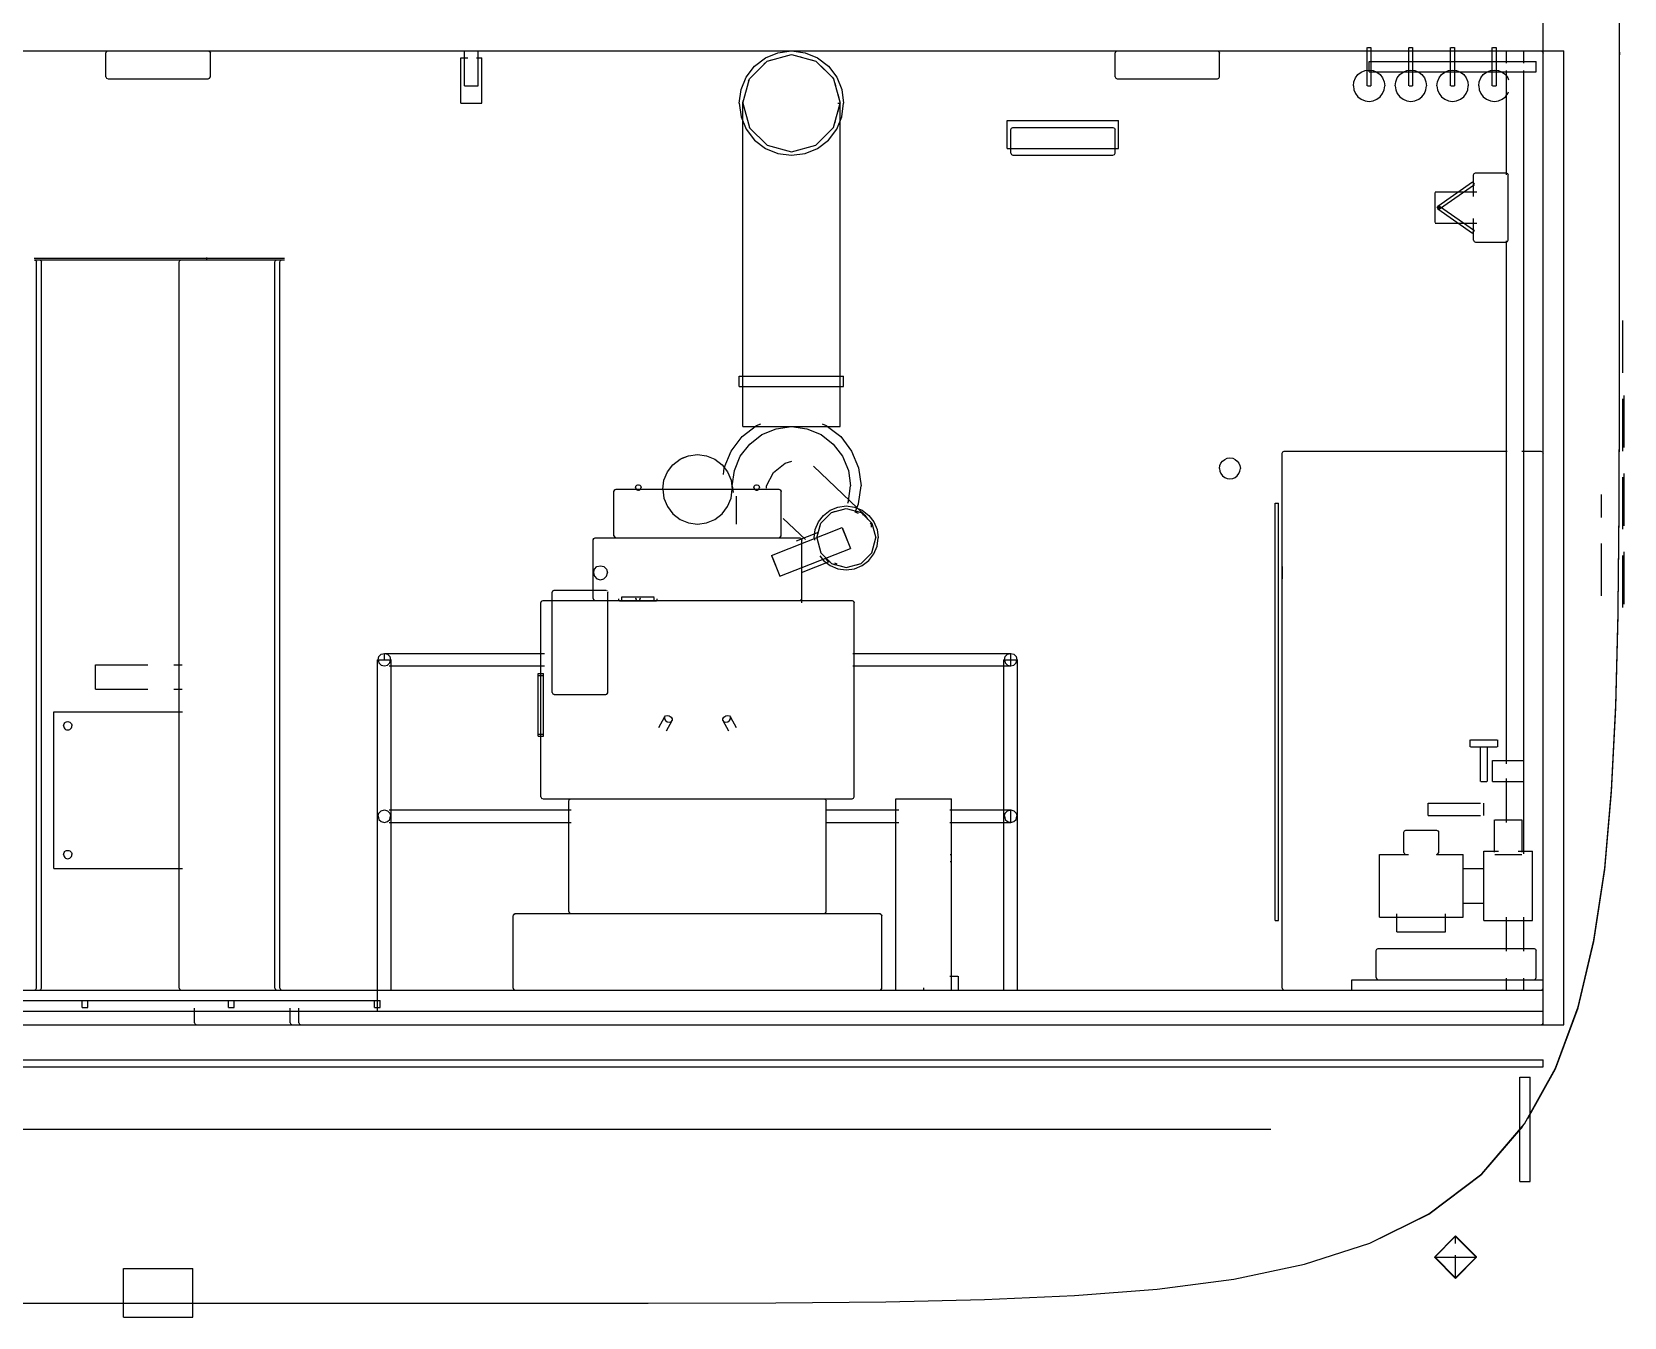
# Model space of a CAD drawing. Extents: x 5 to 836, y 5 to 589.
# Drawn here: x 295.7 to 387.3, y 129.2 to 203.1 of the extents above; entities that cross this region are included whole.
import ezdxf

# ---------------------------------------------------------------- set-up
doc = ezdxf.new("R2010")
doc.units = 0
doc.linetypes.add('DASHED', pattern=[4.5, 3, -1.5])
for name, color, linetype in [('CUT', 7, 'CONTINUOUS'), ('DETAIL', 8, 'CONTINUOUS'), ('MARKING', 4, 'DASHED'), ('OUTLINE', 7, 'CONTINUOUS')]:
    doc.layers.add(name, color=color, linetype=linetype)

msp = doc.modelspace()

# ---------------------------------------------------------------- linework, layer by layer
at = {"layer": 'CUT'}
for p, q in [((387, 191.23), (387, 216)), ((382.6, 146), (382.6, 209.6)), ((222.2, 202), (383.8, 202)), ((336.98, 200.4), (338, 201.42)), ((338, 201.42), (339.4, 201.8)), ((339.4, 201.8), (340.8, 201.42)), ((340.8, 201.42), (341.83, 200.4)), ((383.8, 146), (383.8, 202)), ((336.6, 199), (336.98, 200.4)), ((341.82, 200.4), (342.2, 199)), ((336.6, 199), (336.98, 197.6)), ((341.82, 197.6), (342.2, 199)), ((336.97, 197.6), (338, 196.58)), ((340.8, 196.58), (341.82, 197.6)), ((352, 197.48), (352.04, 197.56)), ((352, 196.12), (352, 197.48)), ((352.04, 197.56), (352.12, 197.6)), ((352.12, 197.6), (357.88, 197.6)), ((357.88, 197.6), (357.96, 197.56)), ((357.96, 197.56), (358, 197.48)), ((358, 196.12), (358, 197.48)), ((338, 196.58), (339.4, 196.2)), ((339.4, 196.2), (340.8, 196.58)), ((352, 196.12), (352.04, 196.04)), ((352.04, 196.04), (352.12, 196)), ((352.12, 196), (357.88, 196)), ((357.88, 196), (357.96, 196.04)), ((357.96, 196.04), (358, 196.12)), ((386.99, 182.56), (387, 191.23)), ((386.97, 175.65), (386.99, 182.56)), ((332.59, 178.21), (333, 178.53)), ((333, 178.53), (333.16, 178.6)), ((333.16, 178.6), (333.48, 178.73)), ((333.48, 178.73), (334, 178.8)), ((334, 178.8), (334.52, 178.73)), ((334.52, 178.73), (335, 178.53)), ((335, 178.53), (335.41, 178.21)), ((332.07, 177.32), (332.27, 177.8)), ((332.27, 177.8), (332.59, 178.21)), ((335.41, 178.21), (335.73, 177.8)), ((335.73, 177.8), (335.93, 177.32)), ((329.2, 174.12), (329.2, 176.68)), ((329.21, 176.71), (329.24, 176.76)), ((329.26, 176.78), (329.32, 176.8)), ((329.32, 176.8), (338.68, 176.8)), ((330.44, 176.9), (330.45, 176.85)), ((330.45, 176.93), (330.46, 176.98)), ((330.46, 176.82), (330.5, 176.78)), ((330.48, 177), (330.52, 177.04)), ((330.52, 176.76), (330.57, 176.75)), ((330.55, 177.05), (330.6, 177.06)), ((330.6, 176.74), (330.65, 176.75)), ((330.63, 177.05), (330.68, 177.04)), ((330.68, 176.76), (330.72, 176.8)), ((330.7, 177.02), (330.74, 176.98)), ((330.74, 176.82), (330.75, 176.87)), ((330.75, 176.95), (330.76, 176.9)), ((332, 176.8), (332.07, 177.32)), ((332, 176.8), (332.07, 176.28)), ((335.93, 177.32), (336, 176.8)), ((335.93, 176.28), (336, 176.8)), ((337.24, 176.9), (337.25, 176.85)), ((337.25, 176.93), (337.26, 176.98)), ((337.26, 176.82), (337.3, 176.78)), ((337.28, 177), (337.32, 177.04)), ((337.32, 176.76), (337.37, 176.75)), ((337.35, 177.05), (337.4, 177.06)), ((337.4, 176.74), (337.45, 176.75)), ((337.43, 177.05), (337.48, 177.04)), ((337.48, 176.76), (337.52, 176.8)), ((337.5, 177.02), (337.54, 176.98)), ((337.54, 176.82), (337.55, 176.87)), ((337.55, 176.95), (337.56, 176.9)), ((338.71, 176.79), (338.76, 176.76)), ((338.78, 176.74), (338.8, 176.68)), ((338.8, 174.12), (338.8, 176.68)), ((332.07, 176.28), (332.27, 175.8)), ((332.27, 175.8), (332.59, 175.39)), ((335.41, 175.39), (335.73, 175.8)), ((335.73, 175.8), (335.93, 176.28)), ((336.25, 174.8), (336.25, 176.4)), ((332.59, 175.39), (333, 175.07)), ((333, 175.07), (333.48, 174.87)), ((333.48, 174.87), (334, 174.8)), ((334, 174.8), (334.52, 174.87)), ((334.52, 174.87), (335, 175.07)), ((335, 175.07), (335.41, 175.39)), ((340.85, 174), (341.08, 174.85)), ((341.08, 174.85), (341.7, 175.47)), ((341.7, 175.47), (342.55, 175.7)), ((342.55, 175.7), (343.4, 175.47)), ((343.4, 175.47), (344.02, 174.85)), ((344.02, 174.85), (344.25, 174)), ((386.91, 170), (386.97, 175.65)), ((328.01, 173.91), (328.04, 173.96)), ((328.07, 173.98), (328.12, 174)), ((328.12, 174), (339.88, 174)), ((329.2, 174.12), (329.22, 174.06)), ((329.24, 174.04), (329.29, 174.01)), ((338.26, 173), (342.31, 174.6)), ((338.68, 174), (338.74, 174.02)), ((338.76, 174.04), (338.79, 174.09)), ((339.91, 173.99), (339.96, 173.96)), ((339.98, 173.93), (340, 173.88)), ((340.85, 174), (341.08, 173.15)), ((342.31, 174.6), (342.79, 173.4)), ((344.02, 173.15), (344.25, 174)), ((328, 170.52), (328, 173.88)), ((338.26, 173), (338.74, 171.8)), ((338.74, 171.8), (342.79, 173.4)), ((340, 170.52), (340, 173.88)), ((341.08, 173.15), (341.7, 172.53)), ((343.4, 172.53), (344.02, 173.15)), ((328.02, 172), (328.07, 172.2)), ((328.07, 172.2), (328.22, 172.35)), ((328.22, 172.35), (328.42, 172.4)), ((328.42, 172.4), (328.62, 172.35)), ((328.62, 172.35), (328.77, 172.2)), ((328.77, 172.2), (328.82, 172)), ((341.7, 172.53), (342.55, 172.3)), ((342.55, 172.3), (343.4, 172.53)), ((328.02, 172), (328.07, 171.8)), ((328.07, 171.8), (328.22, 171.65)), ((328.22, 171.65), (328.42, 171.6)), ((328.42, 171.6), (328.62, 171.65)), ((328.62, 171.65), (328.77, 171.8)), ((328.77, 171.8), (328.82, 172)), ((325, 159.12), (325, 170.28)), ((325.01, 170.32), (325.04, 170.36)), ((325.07, 170.38), (325.12, 170.4)), ((325.12, 170.4), (342.88, 170.4)), ((325.65, 165.12), (325.65, 170.88)), ((325.66, 170.91), (325.69, 170.96)), ((325.72, 170.98), (325.77, 171)), ((325.77, 171), (328.73, 171)), ((328, 170.52), (328.02, 170.47)), ((328.04, 170.44), (328.09, 170.41)), ((328.76, 170.99), (328.81, 170.96)), ((328.83, 170.93), (328.85, 170.88)), ((328.85, 165.12), (328.85, 170.88)), ((329.65, 170.42), (329.65, 170.62)), ((329.66, 170.62), (331.5, 170.62)), ((329.69, 170.38), (331.47, 170.38)), ((331.51, 170.38), (331.51, 170.58)), ((339.88, 170.4), (339.93, 170.42)), ((339.96, 170.44), (339.99, 170.49)), ((342.92, 170.39), (342.96, 170.36)), ((342.98, 170.33), (343, 170.28)), ((343, 159.12), (343, 170.28)), ((386.78, 164.36), (386.91, 169.69)), ((386.91, 169.69), (386.91, 170)), ((351.64, 167), (351.69, 167.18)), ((351.64, 167), (351.69, 166.82)), ((351.69, 167.18), (351.82, 167.31)), ((351.69, 166.82), (351.82, 166.69)), ((351.82, 167.31), (352, 167.36)), ((351.82, 166.69), (352, 166.64)), ((352, 167.36), (352.18, 167.31)), ((352, 166.64), (352.18, 166.69)), ((352.18, 167.31), (352.31, 167.18)), ((352.18, 166.69), (352.31, 166.82)), ((352.31, 167.18), (352.36, 167)), ((352.31, 166.82), (352.36, 167)), ((324.85, 166.09), (325.15, 166.09)), ((324.85, 162.73), (324.85, 166.07)), ((325.15, 162.71), (325.15, 166.09)), ((325.65, 165.12), (325.67, 165.07)), ((325.69, 165.04), (325.74, 165.01)), ((325.77, 165), (328.73, 165)), ((328.73, 165), (328.78, 165.02)), ((328.81, 165.04), (328.84, 165.09)), ((386.54, 159.5), (386.78, 164.36)), ((324.85, 162.71), (325.15, 162.71)), ((386.14, 155.02), (386.54, 159.5)), ((325, 159.12), (325.02, 159.07)), ((325.04, 159.04), (325.08, 159.01)), ((325.12, 159), (342.88, 159)), ((326.6, 152.52), (326.6, 158.88)), ((326.61, 158.92), (326.64, 158.96)), ((326.67, 158.98), (326.72, 159)), ((341.32, 158.99), (341.36, 158.96)), ((341.38, 158.93), (341.4, 158.88)), ((341.4, 152.52), (341.4, 158.88)), ((342.88, 159), (342.93, 159.02)), ((342.96, 159.04), (342.99, 159.08)), ((351.82, 158.31), (352, 158.36)), ((352, 158.36), (352.18, 158.31)), ((351.64, 158), (351.69, 158.18)), ((351.64, 158), (351.69, 157.82)), ((351.69, 158.18), (351.82, 158.31)), ((351.69, 157.82), (351.82, 157.69)), ((351.82, 157.69), (352, 157.64)), ((352, 157.64), (352.18, 157.69)), ((352.18, 158.31), (352.31, 158.18)), ((352.18, 157.69), (352.31, 157.82)), ((352.31, 158.18), (352.36, 158)), ((352.31, 157.82), (352.36, 158)), ((385.52, 150.87), (386.14, 155.02)), ((323.4, 148.12), (323.4, 152.28)), ((323.41, 152.31), (323.44, 152.36)), ((323.46, 152.38), (323.52, 152.4)), ((323.52, 152.4), (344.48, 152.4)), ((326.6, 152.52), (326.62, 152.47)), ((326.64, 152.44), (326.68, 152.41)), ((341.28, 152.4), (341.33, 152.42)), ((341.36, 152.44), (341.39, 152.48)), ((344.51, 152.39), (344.56, 152.36)), ((344.58, 152.34), (344.6, 152.28)), ((344.6, 148.12), (344.6, 152.28)), ((384.61, 147.04), (385.52, 150.87)), ((371.6, 148.02), (371.6, 148.6)), ((371.6, 148.6), (382.6, 148.6)), ((298.64, 147.4), (298.96, 147.4)), ((298.64, 147), (298.64, 147.4)), ((298.96, 147), (298.96, 147.4)), ((307.04, 147.4), (307.36, 147.4)), ((307.04, 147), (307.04, 147.4)), ((307.36, 147), (307.36, 147.4)), ((315.44, 147), (315.44, 147.4)), ((315.44, 147.4), (315.76, 147.4)), ((315.6, 146.8), (315.6, 148)), ((315.6, 148), (382.6, 148)), ((315.76, 147), (315.76, 147.4)), ((323.4, 148.12), (323.42, 148.06)), ((323.44, 148.04), (323.49, 148.01)), ((344.48, 148), (344.54, 148.02)), ((344.56, 148.04), (344.59, 148.09)), ((298.64, 147), (298.96, 147)), ((307.04, 147), (307.36, 147)), ((315.44, 147), (315.76, 147)), ((315.6, 146.8), (382.6, 146.8)), ((383.32, 143.52), (384.61, 147.04)), ((382.6, 146), (383.8, 146)), ((223.4, 144), (382.6, 144)), ((382.6, 143.6), (382.6, 144)), ((223.4, 143.6), (382.6, 143.6)), ((381.53, 140.31), (383.32, 143.52)), ((379.08, 137.45), (381.53, 140.31)), ((376.04, 135.15), (379.08, 137.45)), ((372.64, 133.46), (376.04, 135.15)), ((368.89, 132.25), (372.64, 133.46)), ((301, 129.2), (301, 132)), ((301, 132), (305, 132)), ((305, 129.2), (305, 132)), ((364.82, 131.39), (368.89, 132.25)), ((376.37, 132.65), (378.77, 132.65)), ((376.37, 132.65), (377.57, 131.45)), ((377.57, 131.45), (378.77, 132.65)), ((360.42, 130.81), (364.82, 131.39)), ((284.05, 130), (321.95, 130)), ((321.95, 130), (331.16, 130.01)), ((331.16, 130.01), (338.5, 130.03)), ((338.5, 130.03), (344.83, 130.09)), ((344.83, 130.09), (350.5, 130.21)), ((350.5, 130.21), (355.66, 130.44)), ((355.66, 130.44), (360.42, 130.81)), ((301, 129.2), (305, 129.2))]:
    msp.add_line(p, q, dxfattribs=at)
at = {"layer": 'DETAIL'}
for p, q in [((382.6, 146), (382.6, 209.6)), ((222.2, 202), (383.8, 202)), ((320.4, 201.6), (320.8, 201.6)), ((321.3, 201.6), (321.6, 201.6)), ((337.28, 201.12), (337.9, 201.6)), ((337.81, 201.24), (338, 201.42)), ((337.9, 201.6), (338.62, 201.9)), ((338, 201.42), (338.25, 201.49)), ((338.62, 201.9), (339.4, 202)), ((339.4, 202), (340.18, 201.9)), ((339.91, 201.66), (340.04, 201.63)), ((340.18, 201.9), (340.9, 201.6)), ((340.55, 201.49), (340.8, 201.42)), ((340.8, 201.42), (341.36, 200.87)), ((340.9, 201.6), (341.52, 201.12)), ((372.5, 202.2), (372.7, 202.2)), ((372.6, 201.4), (382.2, 201.4)), ((372.6, 200.8), (372.6, 201.4)), ((374.9, 202.2), (375.1, 202.2)), ((377.3, 202.2), (377.5, 202.2)), ((379.7, 202.2), (379.9, 202.2)), ((382.2, 200.8), (382.2, 201.4)), ((383.8, 146), (383.8, 202)), ((336.5, 199.78), (336.8, 200.5)), ((336.8, 200.5), (337.28, 201.12)), ((341.52, 201.12), (342, 200.5)), ((341.73, 200.49), (341.82, 200.4)), ((342, 200.5), (342.3, 199.78)), ((371.73, 200.23), (371.82, 200.45)), ((371.82, 200.45), (371.96, 200.64)), ((371.96, 200.64), (372.15, 200.78)), ((372.15, 200.78), (372.37, 200.87)), ((372.37, 200.87), (372.6, 200.9)), ((372.6, 200.9), (372.83, 200.87)), ((372.6, 200.8), (382.2, 200.8)), ((372.83, 200.87), (373.05, 200.78)), ((373.05, 200.78), (373.24, 200.64)), ((373.24, 200.64), (373.38, 200.45)), ((373.38, 200.45), (373.47, 200.23)), ((374.13, 200.23), (374.22, 200.45)), ((374.22, 200.45), (374.36, 200.64)), ((374.36, 200.64), (374.55, 200.78)), ((374.55, 200.78), (374.77, 200.87)), ((374.77, 200.87), (375, 200.9)), ((375, 200.9), (375.23, 200.87)), ((375.23, 200.87), (375.45, 200.78)), ((375.45, 200.78), (375.64, 200.64)), ((375.64, 200.64), (375.78, 200.45)), ((375.78, 200.45), (375.87, 200.23)), ((376.53, 200.23), (376.62, 200.45)), ((376.62, 200.45), (376.76, 200.64)), ((376.76, 200.64), (376.95, 200.78)), ((376.95, 200.78), (377.17, 200.87)), ((377.17, 200.87), (377.4, 200.9)), ((377.4, 200.9), (377.63, 200.87)), ((377.63, 200.87), (377.85, 200.78)), ((377.85, 200.78), (378.04, 200.64)), ((378.04, 200.64), (378.18, 200.45)), ((378.18, 200.45), (378.27, 200.23)), ((378.93, 200.23), (379.02, 200.45)), ((379.02, 200.45), (379.16, 200.64)), ((379.16, 200.64), (379.35, 200.78)), ((379.35, 200.78), (379.57, 200.87)), ((379.57, 200.87), (379.8, 200.9)), ((379.8, 200.9), (380.03, 200.87)), ((380.03, 200.87), (380.25, 200.78)), ((380.25, 200.78), (380.44, 200.64)), ((380.44, 200.64), (380.58, 200.45)), ((380.58, 200.45), (380.62, 200.34)), ((320.6, 200), (321.4, 200)), ((336.4, 199), (336.5, 199.78)), ((336.94, 200.27), (336.98, 200.4)), ((341.89, 200.15), (341.93, 200.02)), ((342.3, 199.78), (342.4, 199)), ((371.7, 200), (371.73, 200.23)), ((371.7, 200), (371.73, 199.77)), ((371.73, 199.77), (371.82, 199.55)), ((371.82, 199.55), (371.96, 199.36)), ((372.5, 200), (372.7, 200)), ((373.24, 199.36), (373.38, 199.55)), ((373.38, 199.55), (373.47, 199.77)), ((373.47, 200.23), (373.5, 200)), ((373.47, 199.77), (373.5, 200)), ((374.1, 200), (374.13, 200.23)), ((374.1, 200), (374.13, 199.77)), ((374.13, 199.77), (374.22, 199.55)), ((374.22, 199.55), (374.36, 199.36)), ((374.9, 200), (375.1, 200)), ((375.64, 199.36), (375.78, 199.55)), ((375.78, 199.55), (375.87, 199.77)), ((375.87, 200.23), (375.9, 200)), ((375.87, 199.77), (375.9, 200)), ((376.5, 200), (376.53, 200.23)), ((376.5, 200), (376.53, 199.77)), ((376.53, 199.77), (376.62, 199.55)), ((376.62, 199.55), (376.76, 199.36)), ((377.3, 200), (377.5, 200)), ((378.04, 199.36), (378.18, 199.55)), ((378.18, 199.55), (378.27, 199.77)), ((378.27, 200.23), (378.3, 200)), ((378.27, 199.77), (378.3, 200)), ((378.9, 200), (378.93, 200.23)), ((378.9, 200), (378.93, 199.77)), ((378.93, 199.77), (379.02, 199.55)), ((379.02, 199.55), (379.16, 199.36)), ((379.7, 200), (379.9, 200)), ((380.44, 199.36), (380.58, 199.55)), ((380.58, 199.55), (380.62, 199.66)), ((320.4, 199), (321.6, 199)), ((336.4, 199), (336.5, 198.22)), ((336.6, 199), (336.63, 199.13)), ((336.6, 199), (336.63, 198.87)), ((342.06, 199.51), (342.2, 199)), ((342.06, 198.49), (342.2, 199)), ((342.07, 199), (342.2, 199)), ((342.3, 198.22), (342.4, 199)), ((371.96, 199.36), (372.15, 199.22)), ((372.15, 199.22), (372.37, 199.13)), ((372.37, 199.13), (372.6, 199.1)), ((372.6, 199.1), (372.83, 199.13)), ((372.83, 199.13), (373.05, 199.22)), ((373.05, 199.22), (373.24, 199.36)), ((374.36, 199.36), (374.55, 199.22)), ((374.55, 199.22), (374.77, 199.13)), ((374.77, 199.13), (375, 199.1)), ((375, 199.1), (375.23, 199.13)), ((375.23, 199.13), (375.45, 199.22)), ((375.45, 199.22), (375.64, 199.36)), ((376.76, 199.36), (376.95, 199.22)), ((376.95, 199.22), (377.17, 199.13)), ((377.17, 199.13), (377.4, 199.1)), ((377.4, 199.1), (377.63, 199.13)), ((377.63, 199.13), (377.85, 199.22)), ((377.85, 199.22), (378.04, 199.36)), ((379.16, 199.36), (379.35, 199.22)), ((379.35, 199.22), (379.57, 199.13)), ((379.57, 199.13), (379.8, 199.1)), ((379.8, 199.1), (380.03, 199.13)), ((380.03, 199.13), (380.25, 199.22)), ((380.25, 199.22), (380.44, 199.36)), ((336.5, 198.22), (336.8, 197.5)), ((341.89, 197.85), (341.93, 197.98)), ((342, 197.5), (342.3, 198.22)), ((351.8, 198), (358.2, 198)), ((351.8, 196.4), (351.8, 198)), ((358.2, 196.4), (358.2, 198)), ((336.8, 197.5), (337.28, 196.88)), ((337.28, 196.88), (337.9, 196.4)), ((340.9, 196.4), (341.52, 196.88)), ((341.52, 196.88), (342, 197.5)), ((337.9, 196.4), (338.62, 196.1)), ((338.62, 196.1), (339.4, 196)), ((339.4, 196), (340.18, 196.1)), ((340.18, 196.1), (340.9, 196.4)), ((351.8, 196.4), (358.2, 196.4)), ((378.58, 194.43), (378.6, 194.4)), ((376.4, 192.13), (376.4, 193.87)), ((376.52, 193), (376.53, 193.04)), ((376.52, 193), (376.53, 192.96)), ((376.53, 193.04), (376.56, 193.07)), ((376.53, 192.96), (376.56, 192.93)), ((376.56, 193.07), (376.6, 193.08)), ((376.56, 192.93), (376.6, 192.92)), ((376.6, 193.08), (376.64, 193.07)), ((376.6, 193), (376.62, 193.03)), ((376.6, 193), (376.62, 192.97)), ((376.6, 192.92), (376.64, 192.93)), ((376.64, 193.07), (376.67, 193.04)), ((376.64, 192.93), (376.67, 192.96)), ((376.67, 193.04), (376.68, 193)), ((376.67, 192.96), (376.68, 193)), ((378.58, 191.57), (378.6, 191.6)), ((295.96, 190), (310.18, 190)), ((305.8, 190), (305.8, 190.13)), ((336.4, 183.3), (342.4, 183.3)), ((336.4, 182.7), (342.4, 182.7)), ((336.57, 179.83), (337.4, 180.46)), ((336.6, 180.4), (342.2, 180.4)), ((337.4, 180.46), (337.64, 180.56)), ((338.52, 180.28), (339.4, 180.4)), ((339.4, 180.4), (340.28, 180.28)), ((341.16, 180.56), (341.4, 180.46)), ((341.4, 180.46), (342.23, 179.83)), ((335.94, 179), (336.57, 179.83)), ((336.46, 178.7), (337, 179.4)), ((337, 179.4), (337.7, 179.94)), ((337.7, 179.94), (338.52, 180.28)), ((340.28, 180.28), (341.1, 179.94)), ((341.1, 179.94), (341.8, 179.4)), ((341.1, 179.94), (341.8, 179.4)), ((341.8, 179.4), (342.34, 178.7)), ((342.23, 179.83), (342.86, 179)), ((332.59, 178.21), (333, 178.53)), ((333, 178.53), (333.48, 178.73)), ((333, 178.53), (333.48, 178.73)), ((333.48, 178.73), (334, 178.8)), ((334, 178.8), (334.52, 178.73)), ((334.52, 178.73), (335, 178.53)), ((335, 178.53), (335.41, 178.21)), ((335.54, 178.04), (335.94, 179)), ((336.12, 177.88), (336.46, 178.7)), ((342.34, 178.7), (342.68, 177.88)), ((342.86, 179), (343.26, 178.04)), ((364.18, 178.42), (364.3, 178.52)), ((364.3, 178.52), (364.44, 178.58)), ((364.44, 178.58), (364.6, 178.6)), ((364.6, 178.6), (364.76, 178.58)), ((364.76, 178.58), (364.9, 178.52)), ((364.9, 178.52), (365.02, 178.42)), ((332.07, 177.32), (332.27, 177.8)), ((332.27, 177.8), (332.59, 178.21)), ((335.41, 178.21), (335.73, 177.8)), ((335.49, 177.65), (335.54, 178.04)), ((335.73, 177.8), (335.93, 177.32)), ((336, 177), (336.12, 177.88)), ((337.96, 177), (338.36, 177.76)), ((338.36, 177.76), (339.04, 178.31)), ((339.04, 178.31), (339.42, 178.41)), ((342.68, 177.88), (342.8, 177)), ((343.26, 178.04), (343.4, 177)), ((364, 178), (364.02, 178.16)), ((364, 178), (364.02, 177.84)), ((364.02, 178.16), (364.08, 178.3)), ((364.02, 177.84), (364.08, 177.7)), ((364.08, 178.3), (364.18, 178.42)), ((364.08, 177.7), (364.18, 177.58)), ((364.18, 177.58), (364.3, 177.48)), ((364.9, 177.48), (365.02, 177.58)), ((365.02, 178.42), (365.12, 178.3)), ((365.02, 177.58), (365.12, 177.7)), ((365.12, 178.3), (365.18, 178.16)), ((365.12, 177.7), (365.18, 177.84)), ((365.18, 178.16), (365.2, 178)), ((365.18, 177.84), (365.2, 178)), ((330.44, 176.9), (330.46, 176.98)), ((330.44, 176.9), (330.46, 176.82)), ((330.46, 176.98), (330.52, 177.04)), ((330.46, 176.82), (330.52, 176.76)), ((330.52, 177.04), (330.6, 177.06)), ((330.52, 176.76), (330.6, 176.74)), ((330.6, 177.06), (330.68, 177.04)), ((330.6, 176.74), (330.68, 176.76)), ((330.68, 177.04), (330.74, 176.98)), ((330.68, 176.76), (330.74, 176.82)), ((330.74, 176.98), (330.76, 176.9)), ((330.74, 176.82), (330.76, 176.9)), ((332, 176.8), (332.07, 177.32)), ((332, 176.8), (332.07, 176.28)), ((335.93, 177.32), (336, 176.8)), ((335.93, 176.28), (336, 176.8)), ((336, 177), (336.05, 176.62)), ((337.24, 176.9), (337.26, 176.98)), ((337.24, 176.9), (337.26, 176.82)), ((337.26, 176.98), (337.32, 177.04)), ((337.26, 176.82), (337.32, 176.76)), ((337.32, 177.04), (337.4, 177.06)), ((337.32, 176.76), (337.4, 176.74)), ((337.4, 177.06), (337.48, 177.04)), ((337.4, 176.74), (337.48, 176.76)), ((337.48, 177.04), (337.54, 176.98)), ((337.48, 176.76), (337.54, 176.82)), ((337.54, 176.98), (337.56, 176.9)), ((337.54, 176.82), (337.56, 176.9)), ((337.96, 176.87), (337.96, 177)), ((342.68, 176.12), (342.8, 177)), ((343.26, 175.96), (343.4, 177)), ((364.3, 177.48), (364.44, 177.42)), ((364.44, 177.42), (364.6, 177.4)), ((364.6, 177.4), (364.76, 177.42)), ((364.76, 177.42), (364.9, 177.48)), ((332.07, 176.28), (332.27, 175.8)), ((332.27, 175.8), (332.59, 175.39)), ((335.41, 175.39), (335.73, 175.8)), ((335.73, 175.8), (335.93, 176.28)), ((341.63, 175.59), (342.07, 175.78)), ((342.07, 175.78), (342.55, 175.84)), ((342.55, 175.84), (343.03, 175.78)), ((342.64, 176), (342.68, 176.12)), ((343.03, 175.78), (343.47, 175.59)), ((343.06, 175.48), (343.26, 175.96)), ((367.2, 176), (367.4, 176)), ((367.2, 152), (367.2, 176)), ((367.4, 152), (367.4, 176)), ((332.59, 175.39), (333, 175.07)), ((333, 175.07), (333.48, 174.87)), ((333.48, 174.87), (334, 174.8)), ((334, 174.8), (334.52, 174.87)), ((334.52, 174.87), (335, 175.07)), ((335, 175.07), (335.41, 175.39)), ((340.77, 174.48), (340.96, 174.92)), ((340.92, 174.24), (341.08, 174.85)), ((340.96, 174.92), (341.25, 175.3)), ((341.08, 174.85), (341.7, 175.47)), ((341.25, 175.3), (341.63, 175.59)), ((341.7, 175.47), (341.94, 175.54)), ((342.19, 175.6), (342.55, 175.7)), ((342.55, 175.7), (342.91, 175.6)), ((343.09, 175.48), (343.23, 175.43)), ((343.16, 175.54), (343.4, 175.47)), ((343.4, 175.47), (344.02, 174.85)), ((343.47, 175.59), (343.85, 175.3)), ((343.49, 175.35), (343.62, 175.31)), ((343.62, 175.31), (343.77, 175.09)), ((343.85, 175.3), (344.14, 174.92)), ((343.93, 174.87), (344, 174.76)), ((344.02, 174.85), (344.25, 174)), ((344.14, 174.92), (344.33, 174.48)), ((340.71, 174), (340.77, 174.48)), ((340.71, 174), (340.73, 173.88)), ((342.31, 174.6), (342.79, 173.4)), ((344, 174.63), (344, 174.76)), ((344.02, 173.15), (344.25, 174)), ((344.33, 174.48), (344.39, 174)), ((344.33, 173.52), (344.39, 174)), ((338.26, 173), (338.74, 171.8)), ((341.03, 172.98), (341.25, 172.7)), ((343.4, 172.53), (344.02, 173.15)), ((343.85, 172.7), (344.14, 173.08)), ((344.14, 173.08), (344.33, 173.52)), ((328.02, 172), (328.07, 172.2)), ((328.07, 172.2), (328.22, 172.35)), ((341.25, 172.7), (341.63, 172.41)), ((341.4, 172.8), (341.48, 172.69)), ((341.43, 172.79), (341.7, 172.53)), ((341.48, 172.69), (341.61, 172.65)), ((341.63, 172.41), (342.07, 172.22)), ((341.7, 172.53), (341.94, 172.46)), ((341.87, 172.57), (342.01, 172.52)), ((342.07, 172.22), (342.55, 172.16)), ((342.19, 172.4), (342.55, 172.3)), ((342.55, 172.3), (342.91, 172.4)), ((342.55, 172.16), (343.03, 172.22)), ((343.03, 172.22), (343.47, 172.41)), ((343.16, 172.46), (343.4, 172.53)), ((343.47, 172.41), (343.85, 172.7)), ((328.02, 172), (328.07, 171.8)), ((328.07, 171.8), (328.22, 171.65)), ((329.52, 170.38), (331.64, 170.38)), ((329.65, 170.62), (331.51, 170.62)), ((330.46, 170.5), (330.48, 170.56)), ((330.46, 170.5), (330.48, 170.44)), ((330.48, 170.44), (330.52, 170.4)), ((330.52, 170.4), (330.58, 170.38)), ((330.58, 170.38), (330.64, 170.4)), ((330.64, 170.4), (330.68, 170.44)), ((330.68, 170.56), (330.7, 170.5)), ((330.68, 170.44), (330.7, 170.5)), ((315.6, 167), (316.4, 167)), ((315.64, 167), (315.69, 167.18)), ((315.64, 167), (315.69, 166.82)), ((315.69, 167.18), (315.82, 167.31)), ((315.69, 166.82), (315.82, 166.69)), ((315.82, 167.31), (316, 167.36)), ((315.82, 166.69), (316, 166.64)), ((316, 167.36), (316.18, 167.31)), ((316, 167), (316, 167.36)), ((316, 166.64), (316.18, 166.69)), ((316.18, 167.31), (316.31, 167.18)), ((316.18, 166.69), (316.31, 166.82)), ((316.31, 167.18), (316.36, 167)), ((316.31, 166.82), (316.36, 167)), ((351.6, 167), (352.4, 167)), ((351.64, 167), (351.69, 167.18)), ((351.64, 167), (351.69, 166.82)), ((351.69, 167.18), (351.82, 167.31)), ((351.69, 166.82), (351.82, 166.69)), ((351.82, 167.31), (352, 167.36)), ((351.82, 166.69), (352, 166.64)), ((352, 166.64), (352, 167.36)), ((352, 167.36), (352.18, 167.31)), ((352, 166.64), (352.18, 166.69)), ((352.18, 167.31), (352.31, 167.18)), ((352.18, 166.69), (352.31, 166.82)), ((352.31, 167.18), (352.36, 167)), ((352.31, 166.82), (352.36, 167)), ((324.85, 162.6), (324.85, 166.2)), ((325.15, 162.6), (325.15, 166.2)), ((297, 164), (304.4, 164)), ((297, 155), (297, 164)), ((297.56, 163.2), (297.57, 163.26)), ((297.56, 163.2), (297.57, 163.14)), ((297.57, 163.26), (297.59, 163.32)), ((297.57, 163.14), (297.59, 163.08)), ((297.59, 163.32), (297.63, 163.37)), ((297.59, 163.08), (297.63, 163.03)), ((297.63, 163.37), (297.68, 163.41)), ((297.63, 163.03), (297.68, 162.99)), ((297.68, 163.41), (297.74, 163.43)), ((297.68, 162.99), (297.74, 162.97)), ((297.74, 163.43), (297.8, 163.44)), ((297.74, 162.97), (297.8, 162.96)), ((297.8, 163.44), (297.86, 163.43)), ((297.8, 162.96), (297.86, 162.97)), ((297.86, 163.43), (297.92, 163.41)), ((297.86, 162.97), (297.92, 162.99)), ((297.92, 163.41), (297.97, 163.37)), ((297.92, 162.99), (297.97, 163.03)), ((297.97, 163.37), (298.01, 163.32)), ((297.97, 163.03), (298.01, 163.08)), ((298.01, 163.32), (298.03, 163.26)), ((298.01, 163.08), (298.03, 163.14)), ((298.03, 163.26), (298.04, 163.2)), ((298.03, 163.14), (298.04, 163.2)), ((332.1, 163.7), (332.16, 163.77)), ((332.1, 163.7), (332.1, 163.6)), ((332.1, 163.6), (332.16, 163.5)), ((332.16, 163.77), (332.26, 163.79)), ((332.16, 163.5), (332.26, 163.43)), ((332.26, 163.79), (332.38, 163.77)), ((332.26, 163.43), (332.38, 163.41)), ((332.38, 163.77), (332.48, 163.7)), ((332.38, 163.41), (332.48, 163.43)), ((332.48, 163.7), (332.54, 163.6)), ((332.48, 163.43), (332.54, 163.5)), ((332.54, 163.6), (332.54, 163.5)), ((335.46, 163.6), (335.52, 163.7)), ((335.46, 163.5), (335.46, 163.6)), ((335.46, 163.5), (335.52, 163.43)), ((335.52, 163.7), (335.62, 163.77)), ((335.52, 163.43), (335.62, 163.41)), ((335.62, 163.77), (335.74, 163.79)), ((335.62, 163.41), (335.74, 163.43)), ((335.74, 163.79), (335.84, 163.77)), ((335.74, 163.43), (335.84, 163.5)), ((335.84, 163.77), (335.9, 163.7)), ((335.84, 163.5), (335.9, 163.6)), ((335.9, 163.6), (335.9, 163.7)), ((378.43, 162.4), (379.97, 162.4)), ((378.43, 162), (379.97, 162)), ((379.7, 161.2), (381.5, 161.2)), ((379.03, 160), (379.37, 160)), ((379.7, 160), (381.5, 160)), ((315.82, 158.31), (316, 158.36)), ((316, 158.36), (316.18, 158.31)), ((345.4, 159), (348.6, 159)), ((351.82, 158.31), (352, 158.36)), ((352, 158.36), (352.18, 158.31)), ((352, 157.64), (352, 158.36)), ((315.64, 158), (315.69, 158.18)), ((315.64, 158), (315.69, 157.82)), ((315.69, 158.18), (315.82, 158.31)), ((315.69, 157.82), (315.82, 157.69)), ((315.82, 157.69), (316, 157.64)), ((316, 157.64), (316.18, 157.69)), ((316.18, 158.31), (316.31, 158.18)), ((316.18, 157.69), (316.31, 157.82)), ((316.31, 158.18), (316.36, 158)), ((316.31, 157.82), (316.36, 158)), ((351.64, 158), (351.69, 158.18)), ((351.64, 158), (351.69, 157.82)), ((351.69, 158.18), (351.82, 158.31)), ((351.69, 157.82), (351.82, 157.69)), ((351.82, 157.69), (352, 157.64)), ((352, 157.64), (352.18, 157.69)), ((352.18, 158.31), (352.31, 158.18)), ((352.18, 157.69), (352.31, 157.82)), ((352.31, 158.18), (352.36, 158)), ((352.31, 157.82), (352.36, 158)), ((379.83, 157.8), (381.37, 157.8)), ((297.56, 155.8), (297.57, 155.86)), ((297.56, 155.8), (297.57, 155.74)), ((297.57, 155.86), (297.59, 155.92)), ((297.57, 155.74), (297.59, 155.68)), ((297.59, 155.92), (297.63, 155.97)), ((297.59, 155.68), (297.63, 155.63)), ((297.63, 155.97), (297.68, 156.01)), ((297.63, 155.63), (297.68, 155.59)), ((297.68, 156.01), (297.74, 156.03)), ((297.68, 155.59), (297.74, 155.57)), ((297.74, 156.03), (297.8, 156.04)), ((297.8, 156.04), (297.86, 156.03)), ((297.86, 156.03), (297.92, 156.01)), ((297.86, 155.57), (297.92, 155.59)), ((297.92, 156.01), (297.97, 155.97)), ((297.92, 155.59), (297.97, 155.63)), ((297.97, 155.97), (298.01, 155.92)), ((297.97, 155.63), (298.01, 155.68)), ((298.01, 155.92), (298.03, 155.86)), ((298.01, 155.68), (298.03, 155.74)), ((298.03, 155.86), (298.04, 155.8)), ((298.03, 155.74), (298.04, 155.8)), ((348.52, 155.8), (348.58, 155.8)), ((373.2, 152.2), (373.2, 155.8)), ((378, 152.2), (378, 155.8)), ((379.2, 152), (379.2, 156)), ((379.83, 155.8), (381.37, 155.8)), ((382, 152), (382, 156)), ((297, 155), (304.4, 155)), ((297.74, 155.57), (297.8, 155.56)), ((297.8, 155.56), (297.86, 155.57)), ((348.52, 155.4), (348.58, 155.4)), ((367.2, 152), (367.4, 152)), ((348.5, 148.8), (348.97, 148.8)), ((371.6, 148), (371.6, 148.6)), ((371.6, 148.6), (380.65, 148.6)), ((381.35, 148.6), (382.6, 148.6)), ((223.4, 148), (382.6, 148)), ((290.24, 147.4), (315.76, 147.4)), ((298.64, 147), (298.64, 147.4)), ((298.96, 147), (298.96, 147.4)), ((307.04, 147), (307.04, 147.4)), ((307.36, 147), (307.36, 147.4)), ((315.44, 147), (315.44, 147.4)), ((315.6, 146.8), (315.6, 148)), ((315.76, 147), (315.76, 147.4)), ((223.4, 146.8), (382.6, 146.8)), ((298.64, 147), (298.96, 147)), ((307.04, 147), (307.36, 147)), ((315.44, 147), (315.76, 147)), ((222.2, 146), (383.8, 146)), ((223.4, 144), (382.6, 144)), ((382.6, 143.6), (382.6, 144)), ((223.4, 143.6), (382.6, 143.6)), ((381.26, 143), (381.86, 143)), ((381.26, 137), (381.26, 143)), ((381.86, 137), (381.86, 143)), ((381.26, 137), (381.86, 137)), ((376.36, 132.63), (377.57, 133.85)), ((376.37, 132.67), (377.57, 133.87)), ((377.56, 133.85), (378.77, 132.64)), ((377.57, 133.87), (378.77, 132.67)), ((377.57, 133.43), (377.57, 133.85)), ((377.57, 133.83), (378.77, 132.63)), ((377.57, 131.43), (377.57, 132.77)), ((301, 129.2), (301, 132)), ((301, 132), (305, 132)), ((305, 129.2), (305, 132)), ((376.36, 132.65), (377.57, 131.44)), ((376.37, 132.67), (377.57, 131.47)), ((376.37, 132.65), (376.77, 132.65)), ((376.37, 132.64), (378.77, 132.64)), ((376.37, 132.63), (377.57, 131.43)), ((377.56, 131.43), (378.77, 132.65)), ((377.57, 131.47), (378.77, 132.67)), ((378.37, 132.65), (378.77, 132.65)), ((301, 129.2), (305, 129.2))]:
    msp.add_line(p, q, dxfattribs=at)
at = {"layer": 'MARKING'}
for p, q in [((387.18, 170), (387.18, 188)), ((387.26, 170.2), (387.26, 182.6)), ((385.95, 170.68), (385.95, 176.5)), ((367.62, 171.65), (367.62, 172.35)), ((299.4, 165.3), (299.4, 166.7)), ((299.4, 166.7), (304.38, 166.7)), ((299.4, 165.3), (304.38, 165.3)), ((376, 158.75), (379.2, 158.75)), ((376, 158.05), (376, 158.75)), ((379.2, 158.05), (379.2, 158.75)), ((376, 158.05), (379.2, 158.05))]:
    msp.add_line(p, q, dxfattribs=at)
at = {"layer": 'OUTLINE'}
for p, q in [((387, 201.94), (387, 204.98)), ((300, 201.88), (300.04, 201.96)), ((300, 200.52), (300, 201.88)), ((300.04, 201.96), (300.12, 202)), ((300.12, 202), (305.88, 202)), ((305.88, 202), (305.96, 201.96)), ((305.96, 201.96), (306, 201.88)), ((306, 200.52), (306, 201.88)), ((320.4, 199), (320.4, 201.6)), ((320.6, 200), (320.6, 202)), ((320.8, 202), (321.4, 202)), ((321.4, 200), (321.4, 202)), ((321.6, 199), (321.6, 201.6)), ((358, 201.88), (358.04, 201.96)), ((358, 200.52), (358, 201.88)), ((358.04, 201.96), (358.12, 202)), ((358.12, 202), (363.88, 202)), ((363.88, 202), (363.96, 201.96)), ((363.96, 201.96), (364, 201.88)), ((364, 200.52), (364, 201.88)), ((372.48, 200), (372.48, 202.2)), ((372.72, 200), (372.72, 202.2)), ((374.88, 200), (374.88, 202.2)), ((375.12, 200), (375.12, 202.2)), ((377.28, 200), (377.28, 202.2)), ((377.52, 200), (377.52, 202.2)), ((379.68, 200), (379.68, 202.2)), ((379.92, 200), (379.92, 202.2)), ((380.5, 201.3), (380.5, 202)), ((381.5, 201.3), (381.5, 202)), ((382.48, 202), (382.57, 201.96)), ((382.56, 201.97), (382.6, 201.88)), ((387, 201.94), (387, 201.77)), ((387, 193.52), (387, 201.77)), ((387, 191.14), (387, 201.61)), ((300, 200.52), (300.04, 200.44)), ((300.04, 200.44), (300.12, 200.4)), ((305.88, 200.4), (305.96, 200.44)), ((305.96, 200.44), (306, 200.52)), ((358, 200.52), (358.04, 200.44)), ((358.04, 200.44), (358.12, 200.4)), ((363.88, 200.4), (363.96, 200.44)), ((363.96, 200.44), (364, 200.52)), ((380.5, 194.87), (380.5, 200.88)), ((381.5, 155.83), (381.5, 200.88)), ((300.12, 200.4), (305.88, 200.4)), ((321, 200), (321.35, 200)), ((358.12, 200.4), (363.88, 200.4)), ((336.6, 180.4), (336.6, 199)), ((342.2, 180.4), (342.2, 199)), ((352, 197.48), (352.04, 197.56)), ((352, 196.12), (352, 197.48)), ((352, 196.12), (352.04, 196.04)), ((352.04, 196.04), (352.12, 196)), ((352.12, 196), (357.88, 196)), ((357.88, 196), (357.96, 196.04)), ((357.96, 196.04), (358, 196.12)), ((358, 196.12), (358, 196.53)), ((378.6, 194.88), (378.64, 194.96)), ((378.64, 194.96), (378.72, 195)), ((378.72, 195), (380.48, 195)), ((380.48, 195), (380.56, 194.96)), ((380.56, 194.96), (380.6, 194.88)), ((376.55, 193.07), (378.55, 194.47)), ((376.65, 192.93), (378.65, 194.33)), ((378.56, 194.45), (378.64, 194.34)), ((378.6, 193.63), (378.6, 194.88)), ((380.6, 191.12), (380.6, 194.88)), ((376.4, 193.9), (378.8, 193.9)), ((376.55, 192.93), (376.62, 193.03)), ((376.55, 192.93), (378.55, 191.53)), ((376.58, 193.03), (376.64, 192.94)), ((376.65, 193.07), (378.65, 191.67)), ((378.6, 191.12), (378.6, 192.37)), ((376.4, 192.1), (378.8, 192.1)), ((378.56, 191.54), (378.64, 191.65)), ((378.6, 191.12), (378.64, 191.04)), ((378.64, 191.04), (378.72, 191)), ((378.72, 191), (380.48, 191)), ((380.48, 191), (380.56, 191.04)), ((380.5, 161.01), (380.5, 191.09)), ((380.56, 191.04), (380.6, 191.12)), ((386.99, 182.4), (387, 191.05)), ((295.88, 190.08), (310.26, 190.08)), ((295.88, 190), (295.96, 189.96)), ((295.91, 190), (310.26, 190)), ((295.96, 189.96), (296, 189.88)), ((296, 148.12), (296, 189.88)), ((296.18, 190), (296.26, 189.96)), ((296.26, 189.96), (296.3, 189.88)), ((296.3, 148.12), (296.3, 189.88)), ((304.2, 189.88), (304.24, 189.96)), ((304.2, 148.12), (304.2, 189.88)), ((304.24, 189.96), (304.32, 190)), ((309.7, 189.88), (309.74, 189.96)), ((309.7, 148.12), (309.7, 189.88)), ((309.74, 189.96), (309.82, 190)), ((310, 189.88), (310.04, 189.96)), ((310, 148.12), (310, 189.88)), ((310.04, 189.96), (310.12, 190)), ((336.4, 182.7), (336.4, 183.3)), ((342.4, 182.7), (342.4, 183.3)), ((386.97, 175.5), (386.99, 182.38)), ((367.6, 178.88), (367.64, 178.96)), ((367.6, 148.12), (367.6, 178.88)), ((367.64, 178.96), (367.72, 179)), ((367.72, 179), (380.53, 179)), ((381.37, 179), (382.48, 179)), ((382.48, 179), (382.56, 178.96)), ((382.56, 178.96), (382.6, 178.88)), ((382.6, 148.12), (382.6, 178.88)), ((340.67, 178.13), (343.62, 175.31)), ((329.2, 176.68), (329.24, 176.76)), ((329.2, 174.12), (329.2, 176.68)), ((329.24, 176.76), (329.32, 176.8)), ((329.32, 176.8), (338.68, 176.8)), ((338.68, 176.8), (338.76, 176.76)), ((338.76, 176.76), (338.8, 176.68)), ((338.8, 174.12), (338.8, 176.68)), ((338.92, 175.12), (340.2, 173.91)), ((386.92, 170), (386.97, 175.5)), ((328, 173.88), (328.04, 173.96)), ((328.04, 173.96), (328.12, 174)), ((328.12, 174), (339.88, 174)), ((329.2, 174.12), (329.24, 174.04)), ((329.24, 174.04), (329.32, 174)), ((338.68, 174), (338.76, 174.04)), ((338.76, 174.04), (338.8, 174.12)), ((339.69, 173.84), (340.95, 174.34)), ((339.88, 174), (339.96, 173.96)), ((339.96, 173.96), (340, 173.88)), ((342.34, 174.52), (342.72, 173.58)), ((328, 170.52), (328, 173.88)), ((340, 173.48), (340, 173.88)), ((338.3, 172.91), (338.7, 171.89)), ((339.97, 172.01), (341.62, 172.66)), ((340, 170.28), (340, 172.54)), ((341.38, 172.78), (341.48, 172.69)), ((325, 170.28), (325.04, 170.36)), ((325, 159.12), (325, 170.28)), ((325.04, 170.36), (325.12, 170.4)), ((325.12, 170.4), (325.82, 170.4)), ((325.65, 170.88), (325.69, 170.96)), ((325.65, 165.12), (325.65, 170.88)), ((325.69, 170.96), (325.77, 171)), ((325.77, 171), (328.19, 171)), ((328, 170.52), (328.04, 170.44)), ((328.04, 170.44), (328.12, 170.4)), ((328.12, 170.4), (342.88, 170.4)), ((328.85, 165.12), (328.85, 170.47)), ((329.48, 170.38), (329.48, 170.5)), ((331.68, 170.38), (331.68, 170.5)), ((339.88, 170.4), (339.96, 170.44)), ((339.96, 170.44), (340, 170.52)), ((342.88, 170.4), (342.96, 170.36)), ((342.96, 170.36), (343, 170.28)), ((343, 159.12), (343, 170.28)), ((386.78, 164.24), (386.91, 169.56)), ((386.91, 169.56), (386.92, 170)), ((315.6, 148), (315.6, 167)), ((316, 167.36), (325.21, 167.36)), ((316.28, 166.64), (325.21, 166.64)), ((316.4, 148), (316.4, 167)), ((342.93, 167.36), (352, 167.36)), ((342.93, 166.64), (352, 166.64)), ((351.6, 148), (351.6, 167)), ((352.4, 148), (352.4, 167)), ((324.85, 166.2), (325.15, 166.2)), ((325.65, 165.12), (325.69, 165.04)), ((325.69, 165.04), (325.77, 165)), ((325.77, 165), (328.73, 165)), ((328.73, 165), (328.81, 165.04)), ((328.81, 165.04), (328.85, 165.12)), ((386.54, 159.4), (386.78, 164.24)), ((331.77, 163.11), (332.1, 163.7)), ((332.21, 162.92), (332.54, 163.5)), ((335.46, 163.5), (335.79, 162.92)), ((335.9, 163.7), (336.23, 163.11)), ((324.85, 162.6), (325.15, 162.6)), ((378.4, 162), (378.4, 162.4)), ((379, 160), (379, 162)), ((379.4, 160), (379.4, 162)), ((380, 162), (380, 162.4)), ((379.7, 160), (379.7, 161.2)), ((380.5, 157.65), (380.5, 160.17)), ((386.14, 154.93), (386.54, 159.4)), ((316.28, 158.36), (326.74, 158.36)), ((325, 159.12), (325.04, 159.04)), ((325.04, 159.04), (325.12, 159)), ((325.12, 159), (342.88, 159)), ((326.6, 158.88), (326.64, 158.96)), ((326.6, 152.52), (326.6, 158.88)), ((326.64, 158.96), (326.72, 159)), ((341.28, 159), (341.36, 158.96)), ((341.36, 158.96), (341.4, 158.88)), ((341.4, 152.52), (341.4, 158.88)), ((341.4, 158.36), (345.58, 158.36)), ((342.88, 159), (342.96, 159.04)), ((342.96, 159.04), (343, 159.12)), ((345.4, 148), (345.4, 159)), ((348.51, 158.36), (352, 158.36)), ((348.6, 148), (348.6, 159)), ((316.28, 157.64), (326.74, 157.64)), ((341.4, 157.64), (345.58, 157.64)), ((348.51, 157.64), (352, 157.64)), ((379.8, 155.93), (379.8, 157.8)), ((381.4, 155.93), (381.4, 157.8)), ((374.6, 157.08), (374.64, 157.16)), ((374.6, 155.92), (374.6, 157.08)), ((374.64, 157.16), (374.72, 157.2)), ((374.72, 157.2), (376.48, 157.2)), ((376.48, 157.2), (376.56, 157.16)), ((376.56, 157.16), (376.6, 157.08)), ((376.6, 155.92), (376.6, 157.08)), ((373.2, 155.8), (374.86, 155.8)), ((374.6, 155.92), (374.64, 155.84)), ((374.64, 155.84), (374.72, 155.8)), ((376.48, 155.8), (376.56, 155.84)), ((376.49, 155.8), (378, 155.8)), ((376.56, 155.84), (376.6, 155.92)), ((379.2, 156), (380.04, 156)), ((381.16, 156), (382, 156)), ((378, 155), (379.2, 155)), ((385.52, 150.8), (386.14, 154.93)), ((378, 153), (379.2, 153)), ((323.4, 152.28), (323.44, 152.36)), ((323.4, 148.12), (323.4, 152.28)), ((323.44, 152.36), (323.52, 152.4)), ((323.52, 152.4), (344.48, 152.4)), ((326.6, 152.52), (326.64, 152.44)), ((326.64, 152.44), (326.72, 152.4)), ((341.28, 152.4), (341.36, 152.44)), ((341.36, 152.44), (341.4, 152.52)), ((344.48, 152.4), (344.56, 152.36)), ((344.56, 152.36), (344.6, 152.28)), ((344.6, 148.12), (344.6, 152.28)), ((373.2, 152.2), (378, 152.2)), ((374.2, 151.35), (374.2, 152.39)), ((377, 151.35), (377, 152.39)), ((379.2, 152), (382, 152)), ((380.5, 150.24), (380.5, 152.2)), ((381.5, 150.24), (381.5, 152.2)), ((374.2, 151.35), (377, 151.35)), ((373, 150.28), (373.04, 150.36)), ((373, 148.72), (373, 150.28)), ((373.04, 150.36), (373.12, 150.4)), ((373.12, 150.4), (382.08, 150.4)), ((382.08, 150.4), (382.16, 150.36)), ((382.16, 150.36), (382.2, 150.28)), ((382.2, 148.72), (382.2, 150.28)), ((384.61, 146.98), (385.52, 150.8)), ((349, 148), (349, 148.8)), ((373, 148.72), (373.04, 148.64)), ((373.04, 148.64), (373.12, 148.6)), ((373.12, 148.6), (382.08, 148.6)), ((380.5, 148), (380.5, 148.7)), ((381.5, 148), (381.5, 148.7)), ((382.08, 148.6), (382.16, 148.64)), ((382.16, 148.64), (382.2, 148.72)), ((295.88, 148), (295.96, 148.04)), ((295.96, 148.04), (296, 148.12)), ((296.18, 148), (296.26, 148.04)), ((296.26, 148.04), (296.3, 148.12)), ((304.2, 148.12), (304.24, 148.04)), ((304.24, 148.04), (304.32, 148)), ((304.32, 148), (304.46, 148)), ((309.7, 148.12), (309.74, 148.04)), ((309.74, 148.04), (309.82, 148)), ((310, 148.12), (310.04, 148.04)), ((310.04, 148.04), (310.12, 148)), ((310.12, 148), (310.26, 148)), ((323.4, 148.12), (323.44, 148.04)), ((323.44, 148.04), (323.52, 148)), ((323.52, 148), (344.48, 148)), ((344.48, 148), (344.56, 148.04)), ((344.56, 148.04), (344.6, 148.12)), ((347, 148), (347, 148.13)), ((367.6, 148.12), (367.64, 148.04)), ((367.64, 148.04), (367.72, 148)), ((367.72, 148), (367.86, 148)), ((382.48, 148), (382.56, 148.04)), ((382.56, 148.04), (382.6, 148.12)), ((305.08, 146.12), (305.08, 146.96)), ((310.58, 146.12), (310.58, 146.96)), ((311.08, 146.12), (311.08, 146.96)), ((383.32, 143.47), (384.61, 146.98)), ((305.08, 146.12), (305.12, 146.04)), ((305.12, 146.04), (305.2, 146)), ((305.2, 146), (382.48, 146)), ((310.58, 146.12), (310.62, 146.04)), ((310.62, 146.04), (310.7, 146)), ((311.08, 146.12), (311.12, 146.04)), ((311.12, 146.04), (311.2, 146)), ((382.48, 146), (382.57, 146.04)), ((382.56, 146.03), (382.6, 146.12)), ((381.73, 140.63), (383.32, 143.47)), ((379.08, 137.43), (381.44, 140.17)), ((237.93, 140), (366.96, 140)), ((376.04, 135.13), (379.08, 137.43)), ((372.64, 133.45), (376.04, 135.13)), ((368.89, 132.24), (372.64, 133.45)), ((364.82, 131.39), (368.89, 132.24)), ((360.42, 130.81), (364.82, 131.39)), ((284.05, 130), (321.95, 130)), ((321.95, 130), (331.16, 130.01)), ((331.16, 130.01), (338.5, 130.03)), ((338.5, 130.03), (344.83, 130.09)), ((344.83, 130.09), (350.5, 130.21)), ((350.5, 130.21), (355.66, 130.44)), ((355.66, 130.44), (360.42, 130.81))]:
    msp.add_line(p, q, dxfattribs=at)

doc.saveas('drawing.dxf')
